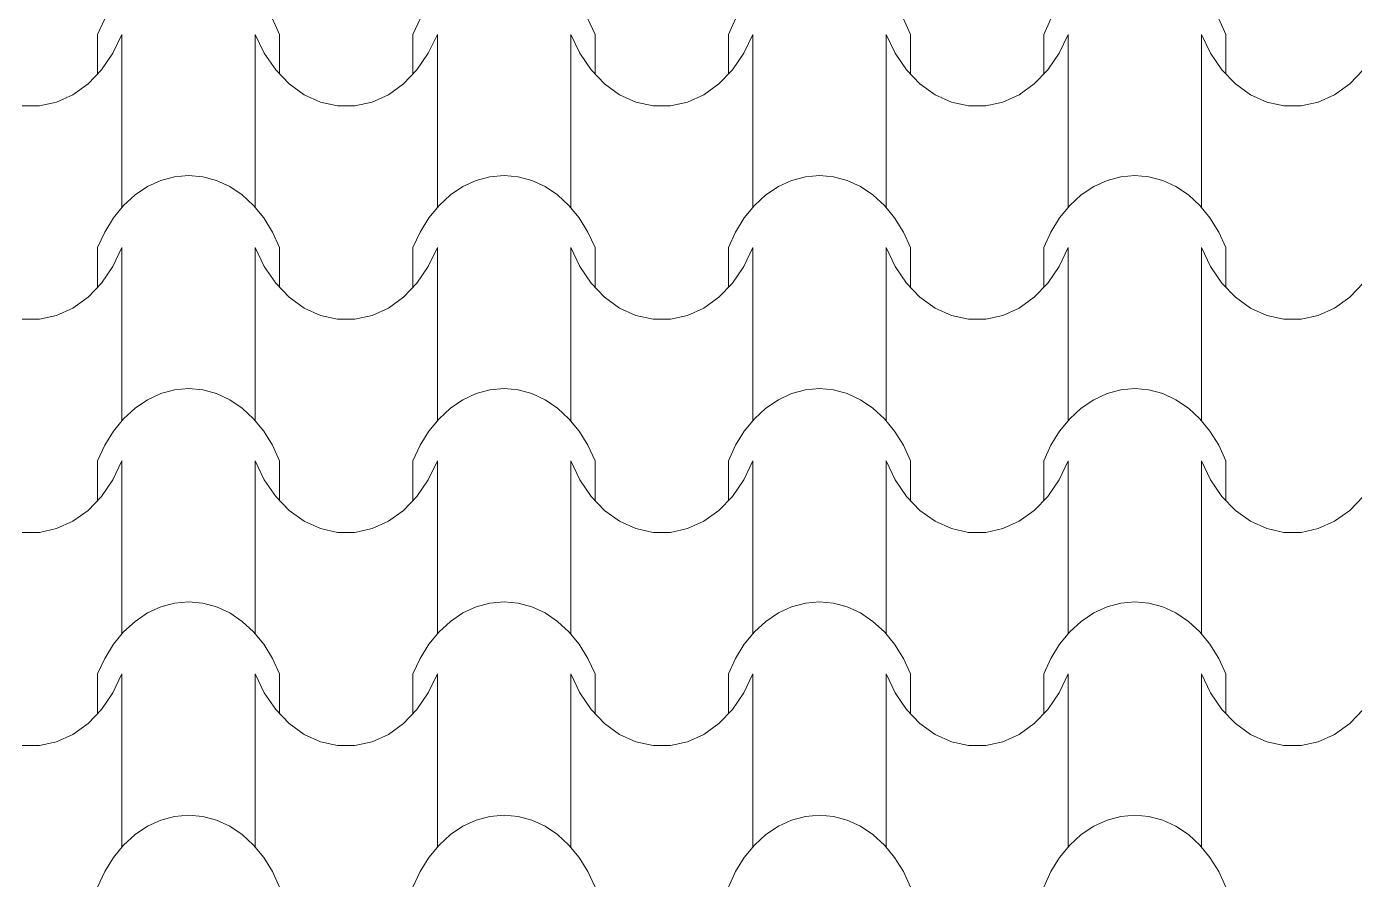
# Model space of a CAD drawing. Header units: millimetres. Extents: x 42452 to 2852333, y -419346 to 834876.
# Drawn here: x 2632390 to 2635234, y 661689 to 663514 of the extents above; entities that cross this region are included whole.
import ezdxf

# ---------------------------------------------------------------- set-up
doc = ezdxf.new("R2010")
doc.units = ezdxf.units.MM
doc.layers.add('M-2 keramitin shtrixi_Ном._пера__21_Pen_No__1', color=7, linetype='Continuous', lineweight=15)
doc.layers.add('memar', color=7, linetype='Continuous', lineweight=25)

# ---------------------------------------------------------------- blocks, each defined once
blk = doc.blocks.new('*X17')
at = {"layer": 'M-2 keramitin shtrixi_Ном._пера__21_Pen_No__1', "color": 7, "linetype": 'Continuous', "lineweight": 15}
for p, q in [((-253797.4, -1356334.4), (-253782.1, -1356301.1)), ((-253422.6, -1356301.1), (-253407.3, -1356334.4)), ((-253121.8, -1356334.4), (-253106.5, -1356301.1)), ((-252747.1, -1356301.1), (-252731.8, -1356334.4)), ((-252446.2, -1356334.4), (-252430.9, -1356301.1)), ((-252071.5, -1356301.1), (-252056.2, -1356334.4)), ((-251770.7, -1356334.4), (-251755.4, -1356301.1)), ((-251395.9, -1356301.1), (-251380.6, -1356334.4)), ((-253797.4, -1356419.4), (-253797.4, -1356334.4)), ((-253745.1, -1356334.4), (-253764.4, -1356374.9)), ((-253745.1, -1356519.4), (-253745.1, -1356334.4)), ((-253459.6, -1356519.4), (-253459.6, -1356334.4)), ((-253440.3, -1356374.9), (-253459.6, -1356334.4)), ((-253407.3, -1356419.4), (-253407.3, -1356334.4)), ((-253121.8, -1356419.4), (-253121.8, -1356334.4)), ((-253069.5, -1356334.4), (-253088.9, -1356374.9)), ((-253069.5, -1356519.4), (-253069.5, -1356334.4)), ((-252784, -1356519.4), (-252784, -1356334.4)), ((-252764.7, -1356374.9), (-252784, -1356334.4)), ((-252731.8, -1356419.4), (-252731.8, -1356334.4)), ((-252446.2, -1356419.4), (-252446.2, -1356334.4)), ((-252394, -1356334.4), (-252413.3, -1356374.9)), ((-252394, -1356519.4), (-252394, -1356334.4)), ((-252108.5, -1356519.4), (-252108.5, -1356334.4)), ((-252089.1, -1356374.9), (-252108.5, -1356334.4)), ((-252056.2, -1356419.4), (-252056.2, -1356334.4)), ((-251770.7, -1356419.4), (-251770.7, -1356334.4)), ((-251718.4, -1356334.4), (-251737.7, -1356374.9)), ((-251718.4, -1356519.4), (-251718.4, -1356334.4)), ((-251432.9, -1356519.4), (-251432.9, -1356334.4)), ((-251413.6, -1356374.9), (-251432.9, -1356334.4)), ((-251380.6, -1356419.4), (-251380.6, -1356334.4)), ((-253764.4, -1356374.9), (-253788.8, -1356410.6)), ((-253415.8, -1356410.6), (-253440.3, -1356374.9)), ((-253088.9, -1356374.9), (-253113.3, -1356410.6)), ((-252740.3, -1356410.6), (-252764.7, -1356374.9)), ((-252413.3, -1356374.9), (-252437.7, -1356410.6)), ((-252064.7, -1356410.6), (-252089.1, -1356374.9)), ((-251737.7, -1356374.9), (-251762.2, -1356410.6)), ((-251389.2, -1356410.6), (-251413.6, -1356374.9)), ((-253788.8, -1356410.6), (-253817.6, -1356440.5)), ((-253387, -1356440.5), (-253415.8, -1356410.6)), ((-253113.3, -1356410.6), (-253142.1, -1356440.5)), ((-252711.5, -1356440.5), (-252740.3, -1356410.6)), ((-252437.7, -1356410.6), (-252466.5, -1356440.5)), ((-252035.9, -1356440.5), (-252064.7, -1356410.6)), ((-251762.2, -1356410.6), (-251791, -1356440.5)), ((-251360.4, -1356440.5), (-251389.2, -1356410.6)), ((-251086.6, -1356410.6), (-251115.4, -1356440.5)), ((-253817.6, -1356440.5), (-253850, -1356463.7)), ((-253354.7, -1356463.7), (-253387, -1356440.5)), ((-253142.1, -1356440.5), (-253174.4, -1356463.7)), ((-252679.1, -1356463.7), (-252711.5, -1356440.5)), ((-252466.5, -1356440.5), (-252498.9, -1356463.7)), ((-252003.6, -1356463.7), (-252035.9, -1356440.5)), ((-251791, -1356440.5), (-251823.3, -1356463.7)), ((-251328, -1356463.7), (-251360.4, -1356440.5)), ((-251115.4, -1356440.5), (-251147.8, -1356463.7)), ((-253850, -1356463.7), (-253885, -1356479.6)), ((-253319.7, -1356479.6), (-253354.7, -1356463.7)), ((-253174.4, -1356463.7), (-253209.4, -1356479.6)), ((-252644.1, -1356479.6), (-252679.1, -1356463.7)), ((-252498.9, -1356463.7), (-252533.9, -1356479.6)), ((-251968.6, -1356479.6), (-252003.6, -1356463.7)), ((-251823.3, -1356463.7), (-251858.3, -1356479.6)), ((-251293, -1356479.6), (-251328, -1356463.7)), ((-251147.8, -1356463.7), (-251182.7, -1356479.6)), ((-253940.1, -1356487.7), (-253958.7, -1356487.7)), ((-253921.6, -1356487.7), (-253940.1, -1356487.7)), ((-253885, -1356479.6), (-253921.6, -1356487.7)), ((-253283.1, -1356487.7), (-253319.7, -1356479.6)), ((-253264.6, -1356487.7), (-253283.1, -1356487.7)), ((-253246, -1356487.7), (-253264.6, -1356487.7)), ((-253209.4, -1356479.6), (-253246, -1356487.7)), ((-252607.6, -1356487.7), (-252644.1, -1356479.6)), ((-252589, -1356487.7), (-252607.6, -1356487.7)), ((-252570.4, -1356487.7), (-252589, -1356487.7)), ((-252533.9, -1356479.6), (-252570.4, -1356487.7)), ((-251932, -1356487.7), (-251968.6, -1356479.6)), ((-251913.4, -1356487.7), (-251932, -1356487.7)), ((-251894.9, -1356487.7), (-251913.4, -1356487.7)), ((-251858.3, -1356479.6), (-251894.9, -1356487.7)), ((-251256.4, -1356487.7), (-251293, -1356479.6)), ((-251237.9, -1356487.7), (-251256.4, -1356487.7)), ((-251219.3, -1356487.7), (-251237.9, -1356487.7)), ((-251182.7, -1356479.6), (-251219.3, -1356487.7)), ((-253745.1, -1356704.5), (-253745.1, -1356519.4)), ((-253459.6, -1356704.5), (-253459.6, -1356519.4)), ((-253069.5, -1356704.5), (-253069.5, -1356519.4)), ((-252784, -1356704.5), (-252784, -1356519.4)), ((-252394, -1356704.5), (-252394, -1356519.4)), ((-252108.5, -1356704.5), (-252108.5, -1356519.4)), ((-251718.4, -1356704.5), (-251718.4, -1356519.4)), ((-251432.9, -1356704.5), (-251432.9, -1356519.4)), ((-253690.3, -1356660.1), (-253662, -1356647)), ((-253662, -1356647), (-253632.4, -1356639.1)), ((-253632.4, -1356639.1), (-253602.3, -1356636.4)), ((-253602.3, -1356636.4), (-253572.2, -1356639.1)), ((-253572.2, -1356639.1), (-253542.7, -1356647)), ((-253542.7, -1356647), (-253514.3, -1356660.1)), ((-253014.8, -1356660.1), (-252986.4, -1356647)), ((-252986.4, -1356647), (-252956.9, -1356639.1)), ((-252956.9, -1356639.1), (-252926.8, -1356636.4)), ((-252926.8, -1356636.4), (-252896.7, -1356639.1)), ((-252896.7, -1356639.1), (-252867.2, -1356647)), ((-252867.2, -1356647), (-252838.8, -1356660.1)), ((-252339.2, -1356660.1), (-252310.8, -1356647)), ((-252310.8, -1356647), (-252281.3, -1356639.1)), ((-252281.3, -1356639.1), (-252251.2, -1356636.4)), ((-252251.2, -1356636.4), (-252221.1, -1356639.1)), ((-252221.1, -1356639.1), (-252191.6, -1356647)), ((-252191.6, -1356647), (-252163.2, -1356660.1)), ((-251663.7, -1356660.1), (-251635.3, -1356647)), ((-251635.3, -1356647), (-251605.8, -1356639.1)), ((-251605.8, -1356639.1), (-251575.7, -1356636.4)), ((-251575.7, -1356636.4), (-251545.6, -1356639.1)), ((-251545.6, -1356639.1), (-251516, -1356647)), ((-251516, -1356647), (-251487.7, -1356660.1)), ((-253741.5, -1356700.6), (-253717, -1356678.1)), ((-253717, -1356678.1), (-253690.3, -1356660.1)), ((-253514.3, -1356660.1), (-253487.7, -1356678.1)), ((-253487.7, -1356678.1), (-253463.2, -1356700.6)), ((-253066, -1356700.6), (-253041.5, -1356678.1)), ((-253041.5, -1356678.1), (-253014.8, -1356660.1)), ((-252838.8, -1356660.1), (-252812.1, -1356678.1)), ((-252812.1, -1356678.1), (-252787.6, -1356700.6)), ((-252390.4, -1356700.6), (-252365.9, -1356678.1)), ((-252365.9, -1356678.1), (-252339.2, -1356660.1)), ((-252163.2, -1356660.1), (-252136.5, -1356678.1)), ((-252136.5, -1356678.1), (-252112, -1356700.6)), ((-251714.8, -1356700.6), (-251690.3, -1356678.1)), ((-251690.3, -1356678.1), (-251663.7, -1356660.1)), ((-251487.7, -1356660.1), (-251461, -1356678.1)), ((-251461, -1356678.1), (-251436.5, -1356700.6)), ((-253763.3, -1356727.2), (-253741.5, -1356700.6)), ((-253463.2, -1356700.6), (-253441.3, -1356727.2)), ((-253087.8, -1356727.2), (-253066, -1356700.6)), ((-252787.6, -1356700.6), (-252765.8, -1356727.2)), ((-252412.2, -1356727.2), (-252390.4, -1356700.6)), ((-252112, -1356700.6), (-252090.2, -1356727.2)), ((-251736.7, -1356727.2), (-251714.8, -1356700.6)), ((-251436.5, -1356700.6), (-251414.7, -1356727.2)), ((-253782.1, -1356757.5), (-253763.3, -1356727.2)), ((-253441.3, -1356727.2), (-253422.6, -1356757.5)), ((-253106.5, -1356757.5), (-253087.8, -1356727.2)), ((-252765.8, -1356727.2), (-252747.1, -1356757.5)), ((-252430.9, -1356757.5), (-252412.2, -1356727.2)), ((-252090.2, -1356727.2), (-252071.5, -1356757.5)), ((-251755.4, -1356757.5), (-251736.7, -1356727.2)), ((-251414.7, -1356727.2), (-251395.9, -1356757.5)), ((-253797.4, -1356790.7), (-253782.1, -1356757.5)), ((-253422.6, -1356757.5), (-253407.3, -1356790.7)), ((-253121.8, -1356790.7), (-253106.5, -1356757.5)), ((-252747.1, -1356757.5), (-252731.8, -1356790.7)), ((-252446.2, -1356790.7), (-252430.9, -1356757.5)), ((-252071.5, -1356757.5), (-252056.2, -1356790.7)), ((-251770.7, -1356790.7), (-251755.4, -1356757.5)), ((-251395.9, -1356757.5), (-251380.6, -1356790.7)), ((-253797.4, -1356875.8), (-253797.4, -1356790.7)), ((-253745.1, -1356790.7), (-253764.4, -1356831.2)), ((-253745.1, -1356975.8), (-253745.1, -1356790.7)), ((-253459.6, -1356975.8), (-253459.6, -1356790.7)), ((-253440.3, -1356831.2), (-253459.6, -1356790.7)), ((-253407.3, -1356875.8), (-253407.3, -1356790.7)), ((-253121.8, -1356875.8), (-253121.8, -1356790.7)), ((-253069.5, -1356790.7), (-253088.9, -1356831.2)), ((-253069.5, -1356975.8), (-253069.5, -1356790.7)), ((-252784, -1356975.8), (-252784, -1356790.7)), ((-252764.7, -1356831.2), (-252784, -1356790.7)), ((-252731.8, -1356875.8), (-252731.8, -1356790.7)), ((-252446.2, -1356875.8), (-252446.2, -1356790.7)), ((-252394, -1356790.7), (-252413.3, -1356831.2)), ((-252394, -1356975.8), (-252394, -1356790.7)), ((-252108.5, -1356975.8), (-252108.5, -1356790.7)), ((-252089.1, -1356831.2), (-252108.5, -1356790.7)), ((-252056.2, -1356875.8), (-252056.2, -1356790.7)), ((-251770.7, -1356875.8), (-251770.7, -1356790.7)), ((-251718.4, -1356790.7), (-251737.7, -1356831.2)), ((-251718.4, -1356975.8), (-251718.4, -1356790.7)), ((-251432.9, -1356975.8), (-251432.9, -1356790.7)), ((-251413.6, -1356831.2), (-251432.9, -1356790.7)), ((-251380.6, -1356875.8), (-251380.6, -1356790.7)), ((-253764.4, -1356831.2), (-253788.8, -1356866.9)), ((-253415.8, -1356866.9), (-253440.3, -1356831.2)), ((-253088.9, -1356831.2), (-253113.3, -1356866.9)), ((-252740.3, -1356866.9), (-252764.7, -1356831.2)), ((-252413.3, -1356831.2), (-252437.7, -1356866.9)), ((-252064.7, -1356866.9), (-252089.1, -1356831.2)), ((-251737.7, -1356831.2), (-251762.2, -1356866.9)), ((-251389.2, -1356866.9), (-251413.6, -1356831.2)), ((-253788.8, -1356866.9), (-253817.6, -1356896.9)), ((-253387, -1356896.9), (-253415.8, -1356866.9)), ((-253113.3, -1356866.9), (-253142.1, -1356896.9)), ((-252711.5, -1356896.9), (-252740.3, -1356866.9)), ((-252437.7, -1356866.9), (-252466.5, -1356896.9)), ((-252035.9, -1356896.9), (-252064.7, -1356866.9)), ((-251762.2, -1356866.9), (-251791, -1356896.9)), ((-251360.4, -1356896.9), (-251389.2, -1356866.9)), ((-251086.6, -1356866.9), (-251115.4, -1356896.9)), ((-253817.6, -1356896.9), (-253850, -1356920.1)), ((-253354.7, -1356920.1), (-253387, -1356896.9)), ((-253142.1, -1356896.9), (-253174.4, -1356920.1)), ((-252679.1, -1356920.1), (-252711.5, -1356896.9)), ((-252466.5, -1356896.9), (-252498.9, -1356920.1)), ((-252003.6, -1356920.1), (-252035.9, -1356896.9)), ((-251791, -1356896.9), (-251823.3, -1356920.1)), ((-251328, -1356920.1), (-251360.4, -1356896.9)), ((-251115.4, -1356896.9), (-251147.8, -1356920.1)), ((-253850, -1356920.1), (-253885, -1356936)), ((-253319.7, -1356936), (-253354.7, -1356920.1)), ((-253174.4, -1356920.1), (-253209.4, -1356936)), ((-252644.1, -1356936), (-252679.1, -1356920.1)), ((-252498.9, -1356920.1), (-252533.9, -1356936)), ((-251968.6, -1356936), (-252003.6, -1356920.1)), ((-251823.3, -1356920.1), (-251858.3, -1356936)), ((-251293, -1356936), (-251328, -1356920.1)), ((-251147.8, -1356920.1), (-251182.7, -1356936)), ((-253940.1, -1356944), (-253958.7, -1356944)), ((-253921.6, -1356944), (-253940.1, -1356944)), ((-253885, -1356936), (-253921.6, -1356944)), ((-253283.1, -1356944), (-253319.7, -1356936)), ((-253264.6, -1356944), (-253283.1, -1356944)), ((-253246, -1356944), (-253264.6, -1356944)), ((-253209.4, -1356936), (-253246, -1356944)), ((-252607.6, -1356944), (-252644.1, -1356936)), ((-252589, -1356944), (-252607.6, -1356944)), ((-252570.4, -1356944), (-252589, -1356944)), ((-252533.9, -1356936), (-252570.4, -1356944)), ((-251932, -1356944), (-251968.6, -1356936)), ((-251913.4, -1356944), (-251932, -1356944)), ((-251894.9, -1356944), (-251913.4, -1356944)), ((-251858.3, -1356936), (-251894.9, -1356944)), ((-251256.4, -1356944), (-251293, -1356936)), ((-251237.9, -1356944), (-251256.4, -1356944)), ((-251219.3, -1356944), (-251237.9, -1356944)), ((-251182.7, -1356936), (-251219.3, -1356944)), ((-253745.1, -1357160.8), (-253745.1, -1356975.8)), ((-253459.6, -1357160.8), (-253459.6, -1356975.8)), ((-253069.5, -1357160.8), (-253069.5, -1356975.8)), ((-252784, -1357160.8), (-252784, -1356975.8)), ((-252394, -1357160.8), (-252394, -1356975.8)), ((-252108.5, -1357160.8), (-252108.5, -1356975.8)), ((-251718.4, -1357160.8), (-251718.4, -1356975.8)), ((-251432.9, -1357160.8), (-251432.9, -1356975.8)), ((-253690.3, -1357116.5), (-253662, -1357103.4)), ((-253662, -1357103.4), (-253632.4, -1357095.4)), ((-253632.4, -1357095.4), (-253602.3, -1357092.7)), ((-253602.3, -1357092.7), (-253572.2, -1357095.4)), ((-253572.2, -1357095.4), (-253542.7, -1357103.4)), ((-253542.7, -1357103.4), (-253514.3, -1357116.5)), ((-253014.8, -1357116.5), (-252986.4, -1357103.4)), ((-252986.4, -1357103.4), (-252956.9, -1357095.4)), ((-252956.9, -1357095.4), (-252926.8, -1357092.7)), ((-252926.8, -1357092.7), (-252896.7, -1357095.4)), ((-252896.7, -1357095.4), (-252867.2, -1357103.4)), ((-252867.2, -1357103.4), (-252838.8, -1357116.5)), ((-252339.2, -1357116.5), (-252310.8, -1357103.4)), ((-252310.8, -1357103.4), (-252281.3, -1357095.4)), ((-252281.3, -1357095.4), (-252251.2, -1357092.7)), ((-252251.2, -1357092.7), (-252221.1, -1357095.4)), ((-252221.1, -1357095.4), (-252191.6, -1357103.4)), ((-252191.6, -1357103.4), (-252163.2, -1357116.5)), ((-251663.7, -1357116.5), (-251635.3, -1357103.4)), ((-251635.3, -1357103.4), (-251605.8, -1357095.4)), ((-251605.8, -1357095.4), (-251575.7, -1357092.7)), ((-251575.7, -1357092.7), (-251545.6, -1357095.4)), ((-251545.6, -1357095.4), (-251516, -1357103.4)), ((-251516, -1357103.4), (-251487.7, -1357116.5)), ((-253717, -1357134.4), (-253690.3, -1357116.5)), ((-253514.3, -1357116.5), (-253487.7, -1357134.4)), ((-253041.5, -1357134.4), (-253014.8, -1357116.5)), ((-252838.8, -1357116.5), (-252812.1, -1357134.4)), ((-252365.9, -1357134.4), (-252339.2, -1357116.5)), ((-252163.2, -1357116.5), (-252136.5, -1357134.4)), ((-251690.3, -1357134.4), (-251663.7, -1357116.5)), ((-251487.7, -1357116.5), (-251461, -1357134.4)), ((-253763.3, -1357183.6), (-253741.5, -1357157)), ((-253741.5, -1357157), (-253717, -1357134.4)), ((-253487.7, -1357134.4), (-253463.2, -1357157)), ((-253463.2, -1357157), (-253441.3, -1357183.6)), ((-253087.8, -1357183.6), (-253066, -1357157)), ((-253066, -1357157), (-253041.5, -1357134.4)), ((-252812.1, -1357134.4), (-252787.6, -1357157)), ((-252787.6, -1357157), (-252765.8, -1357183.6)), ((-252412.2, -1357183.6), (-252390.4, -1357157)), ((-252390.4, -1357157), (-252365.9, -1357134.4)), ((-252136.5, -1357134.4), (-252112, -1357157)), ((-252112, -1357157), (-252090.2, -1357183.6)), ((-251736.7, -1357183.6), (-251714.8, -1357157)), ((-251714.8, -1357157), (-251690.3, -1357134.4)), ((-251461, -1357134.4), (-251436.5, -1357157)), ((-251436.5, -1357157), (-251414.7, -1357183.6)), ((-253782.1, -1357213.8), (-253763.3, -1357183.6)), ((-253441.3, -1357183.6), (-253422.6, -1357213.8)), ((-253106.5, -1357213.8), (-253087.8, -1357183.6)), ((-252765.8, -1357183.6), (-252747.1, -1357213.8)), ((-252430.9, -1357213.8), (-252412.2, -1357183.6)), ((-252090.2, -1357183.6), (-252071.5, -1357213.8)), ((-251755.4, -1357213.8), (-251736.7, -1357183.6)), ((-251414.7, -1357183.6), (-251395.9, -1357213.8)), ((-253797.4, -1357247), (-253782.1, -1357213.8)), ((-253422.6, -1357213.8), (-253407.3, -1357247)), ((-253121.8, -1357247), (-253106.5, -1357213.8)), ((-252747.1, -1357213.8), (-252731.8, -1357247)), ((-252446.2, -1357247), (-252430.9, -1357213.8)), ((-252071.5, -1357213.8), (-252056.2, -1357247)), ((-251770.7, -1357247), (-251755.4, -1357213.8)), ((-251395.9, -1357213.8), (-251380.6, -1357247)), ((-253797.4, -1357332.1), (-253797.4, -1357247)), ((-253745.1, -1357247), (-253764.4, -1357287.6)), ((-253745.1, -1357432.1), (-253745.1, -1357247)), ((-253459.6, -1357432.1), (-253459.6, -1357247)), ((-253440.3, -1357287.6), (-253459.6, -1357247)), ((-253407.3, -1357332.1), (-253407.3, -1357247)), ((-253121.8, -1357332.1), (-253121.8, -1357247)), ((-253069.5, -1357247), (-253088.9, -1357287.6)), ((-253069.5, -1357432.1), (-253069.5, -1357247)), ((-252784, -1357432.1), (-252784, -1357247)), ((-252764.7, -1357287.6), (-252784, -1357247)), ((-252731.8, -1357332.1), (-252731.8, -1357247)), ((-252446.2, -1357332.1), (-252446.2, -1357247)), ((-252394, -1357247), (-252413.3, -1357287.6)), ((-252394, -1357432.1), (-252394, -1357247)), ((-252108.5, -1357432.1), (-252108.5, -1357247)), ((-252089.1, -1357287.6), (-252108.5, -1357247)), ((-252056.2, -1357332.1), (-252056.2, -1357247)), ((-251770.7, -1357332.1), (-251770.7, -1357247)), ((-251718.4, -1357247), (-251737.7, -1357287.6)), ((-251718.4, -1357432.1), (-251718.4, -1357247)), ((-251432.9, -1357432.1), (-251432.9, -1357247)), ((-251413.6, -1357287.6), (-251432.9, -1357247)), ((-251380.6, -1357332.1), (-251380.6, -1357247)), ((-253764.4, -1357287.6), (-253788.8, -1357323.3)), ((-253415.8, -1357323.3), (-253440.3, -1357287.6)), ((-253088.9, -1357287.6), (-253113.3, -1357323.3)), ((-252740.3, -1357323.3), (-252764.7, -1357287.6)), ((-252413.3, -1357287.6), (-252437.7, -1357323.3)), ((-252064.7, -1357323.3), (-252089.1, -1357287.6)), ((-251737.7, -1357287.6), (-251762.2, -1357323.3)), ((-251389.2, -1357323.3), (-251413.6, -1357287.6)), ((-253788.8, -1357323.3), (-253817.6, -1357353.2)), ((-253387, -1357353.2), (-253415.8, -1357323.3)), ((-253113.3, -1357323.3), (-253142.1, -1357353.2)), ((-252711.5, -1357353.2), (-252740.3, -1357323.3)), ((-252437.7, -1357323.3), (-252466.5, -1357353.2)), ((-252035.9, -1357353.2), (-252064.7, -1357323.3)), ((-251762.2, -1357323.3), (-251791, -1357353.2)), ((-251360.4, -1357353.2), (-251389.2, -1357323.3)), ((-251086.6, -1357323.3), (-251115.4, -1357353.2)), ((-253817.6, -1357353.2), (-253850, -1357376.4)), ((-253354.7, -1357376.4), (-253387, -1357353.2)), ((-253142.1, -1357353.2), (-253174.4, -1357376.4)), ((-252679.1, -1357376.4), (-252711.5, -1357353.2)), ((-252466.5, -1357353.2), (-252498.9, -1357376.4)), ((-252003.6, -1357376.4), (-252035.9, -1357353.2)), ((-251791, -1357353.2), (-251823.3, -1357376.4)), ((-251328, -1357376.4), (-251360.4, -1357353.2)), ((-251115.4, -1357353.2), (-251147.8, -1357376.4)), ((-253850, -1357376.4), (-253885, -1357392.3)), ((-253319.7, -1357392.3), (-253354.7, -1357376.4)), ((-253174.4, -1357376.4), (-253209.4, -1357392.3)), ((-252644.1, -1357392.3), (-252679.1, -1357376.4)), ((-252498.9, -1357376.4), (-252533.9, -1357392.3)), ((-251968.6, -1357392.3), (-252003.6, -1357376.4)), ((-251823.3, -1357376.4), (-251858.3, -1357392.3)), ((-251293, -1357392.3), (-251328, -1357376.4)), ((-251147.8, -1357376.4), (-251182.7, -1357392.3)), ((-253940.1, -1357400.4), (-253958.7, -1357400.4)), ((-253921.6, -1357400.4), (-253940.1, -1357400.4)), ((-253885, -1357392.3), (-253921.6, -1357400.4)), ((-253283.1, -1357400.4), (-253319.7, -1357392.3)), ((-253264.6, -1357400.4), (-253283.1, -1357400.4)), ((-253246, -1357400.4), (-253264.6, -1357400.4)), ((-253209.4, -1357392.3), (-253246, -1357400.4)), ((-252607.6, -1357400.4), (-252644.1, -1357392.3)), ((-252589, -1357400.4), (-252607.6, -1357400.4)), ((-252570.4, -1357400.4), (-252589, -1357400.4)), ((-252533.9, -1357392.3), (-252570.4, -1357400.4)), ((-251932, -1357400.4), (-251968.6, -1357392.3)), ((-251913.4, -1357400.4), (-251932, -1357400.4)), ((-251894.9, -1357400.4), (-251913.4, -1357400.4)), ((-251858.3, -1357392.3), (-251894.9, -1357400.4)), ((-251256.4, -1357400.4), (-251293, -1357392.3)), ((-251237.9, -1357400.4), (-251256.4, -1357400.4)), ((-251219.3, -1357400.4), (-251237.9, -1357400.4)), ((-251182.7, -1357392.3), (-251219.3, -1357400.4)), ((-253745.1, -1357617.2), (-253745.1, -1357432.1)), ((-253459.6, -1357617.2), (-253459.6, -1357432.1)), ((-253069.5, -1357617.2), (-253069.5, -1357432.1)), ((-252784, -1357617.2), (-252784, -1357432.1)), ((-252394, -1357617.2), (-252394, -1357432.1)), ((-252108.5, -1357617.2), (-252108.5, -1357432.1)), ((-251718.4, -1357617.2), (-251718.4, -1357432.1)), ((-251432.9, -1357617.2), (-251432.9, -1357432.1)), ((-253690.3, -1357572.8), (-253662, -1357559.7)), ((-253662, -1357559.7), (-253632.4, -1357551.7)), ((-253632.4, -1357551.7), (-253602.3, -1357549.1)), ((-253602.3, -1357549.1), (-253572.2, -1357551.7)), ((-253572.2, -1357551.7), (-253542.7, -1357559.7)), ((-253542.7, -1357559.7), (-253514.3, -1357572.8)), ((-253014.8, -1357572.8), (-252986.4, -1357559.7)), ((-252986.4, -1357559.7), (-252956.9, -1357551.7)), ((-252956.9, -1357551.7), (-252926.8, -1357549.1)), ((-252926.8, -1357549.1), (-252896.7, -1357551.7)), ((-252896.7, -1357551.7), (-252867.2, -1357559.7)), ((-252867.2, -1357559.7), (-252838.8, -1357572.8)), ((-252339.2, -1357572.8), (-252310.8, -1357559.7)), ((-252310.8, -1357559.7), (-252281.3, -1357551.7)), ((-252281.3, -1357551.7), (-252251.2, -1357549.1)), ((-252251.2, -1357549.1), (-252221.1, -1357551.7)), ((-252221.1, -1357551.7), (-252191.6, -1357559.7)), ((-252191.6, -1357559.7), (-252163.2, -1357572.8)), ((-251663.7, -1357572.8), (-251635.3, -1357559.7)), ((-251635.3, -1357559.7), (-251605.8, -1357551.7)), ((-251605.8, -1357551.7), (-251575.7, -1357549.1)), ((-251575.7, -1357549.1), (-251545.6, -1357551.7)), ((-251545.6, -1357551.7), (-251516, -1357559.7)), ((-251516, -1357559.7), (-251487.7, -1357572.8)), ((-253717, -1357590.8), (-253690.3, -1357572.8)), ((-253514.3, -1357572.8), (-253487.7, -1357590.8)), ((-253041.5, -1357590.8), (-253014.8, -1357572.8)), ((-252838.8, -1357572.8), (-252812.1, -1357590.8)), ((-252365.9, -1357590.8), (-252339.2, -1357572.8)), ((-252163.2, -1357572.8), (-252136.5, -1357590.8)), ((-251690.3, -1357590.8), (-251663.7, -1357572.8)), ((-251487.7, -1357572.8), (-251461, -1357590.8)), ((-253763.3, -1357639.9), (-253741.5, -1357613.3)), ((-253741.5, -1357613.3), (-253717, -1357590.8)), ((-253487.7, -1357590.8), (-253463.2, -1357613.3)), ((-253463.2, -1357613.3), (-253441.3, -1357639.9)), ((-253087.8, -1357639.9), (-253066, -1357613.3)), ((-253066, -1357613.3), (-253041.5, -1357590.8)), ((-252812.1, -1357590.8), (-252787.6, -1357613.3)), ((-252787.6, -1357613.3), (-252765.8, -1357639.9)), ((-252412.2, -1357639.9), (-252390.4, -1357613.3)), ((-252390.4, -1357613.3), (-252365.9, -1357590.8)), ((-252136.5, -1357590.8), (-252112, -1357613.3)), ((-252112, -1357613.3), (-252090.2, -1357639.9)), ((-251736.7, -1357639.9), (-251714.8, -1357613.3)), ((-251714.8, -1357613.3), (-251690.3, -1357590.8)), ((-251461, -1357590.8), (-251436.5, -1357613.3)), ((-251436.5, -1357613.3), (-251414.7, -1357639.9)), ((-253782.1, -1357670.2), (-253763.3, -1357639.9)), ((-253441.3, -1357639.9), (-253422.6, -1357670.2)), ((-253106.5, -1357670.2), (-253087.8, -1357639.9)), ((-252765.8, -1357639.9), (-252747.1, -1357670.2)), ((-252430.9, -1357670.2), (-252412.2, -1357639.9)), ((-252090.2, -1357639.9), (-252071.5, -1357670.2)), ((-251755.4, -1357670.2), (-251736.7, -1357639.9)), ((-251414.7, -1357639.9), (-251395.9, -1357670.2)), ((-253797.4, -1357703.4), (-253782.1, -1357670.2)), ((-253422.6, -1357670.2), (-253407.3, -1357703.4)), ((-253121.8, -1357703.4), (-253106.5, -1357670.2)), ((-252747.1, -1357670.2), (-252731.8, -1357703.4)), ((-252446.2, -1357703.4), (-252430.9, -1357670.2)), ((-252071.5, -1357670.2), (-252056.2, -1357703.4)), ((-251770.7, -1357703.4), (-251755.4, -1357670.2)), ((-251395.9, -1357670.2), (-251380.6, -1357703.4)), ((-253797.4, -1357788.5), (-253797.4, -1357703.4)), ((-253745.1, -1357703.4), (-253764.4, -1357743.9)), ((-253745.1, -1357888.5), (-253745.1, -1357703.4)), ((-253459.6, -1357888.5), (-253459.6, -1357703.4)), ((-253440.3, -1357743.9), (-253459.6, -1357703.4)), ((-253407.3, -1357788.5), (-253407.3, -1357703.4)), ((-253121.8, -1357788.5), (-253121.8, -1357703.4)), ((-253069.5, -1357703.4), (-253088.9, -1357743.9)), ((-253069.5, -1357888.5), (-253069.5, -1357703.4)), ((-252784, -1357888.5), (-252784, -1357703.4)), ((-252764.7, -1357743.9), (-252784, -1357703.4)), ((-252731.8, -1357788.5), (-252731.8, -1357703.4)), ((-252446.2, -1357788.5), (-252446.2, -1357703.4)), ((-252394, -1357703.4), (-252413.3, -1357743.9)), ((-252394, -1357888.5), (-252394, -1357703.4)), ((-252108.5, -1357888.5), (-252108.5, -1357703.4)), ((-252089.1, -1357743.9), (-252108.5, -1357703.4)), ((-252056.2, -1357788.5), (-252056.2, -1357703.4)), ((-251770.7, -1357788.5), (-251770.7, -1357703.4)), ((-251718.4, -1357703.4), (-251737.7, -1357743.9)), ((-251718.4, -1357888.5), (-251718.4, -1357703.4)), ((-251432.9, -1357888.5), (-251432.9, -1357703.4)), ((-251413.6, -1357743.9), (-251432.9, -1357703.4)), ((-251380.6, -1357788.5), (-251380.6, -1357703.4)), ((-253764.4, -1357743.9), (-253788.8, -1357779.6)), ((-253415.8, -1357779.6), (-253440.3, -1357743.9)), ((-253088.9, -1357743.9), (-253113.3, -1357779.6)), ((-252740.3, -1357779.6), (-252764.7, -1357743.9)), ((-252413.3, -1357743.9), (-252437.7, -1357779.6)), ((-252064.7, -1357779.6), (-252089.1, -1357743.9)), ((-251737.7, -1357743.9), (-251762.2, -1357779.6)), ((-251389.2, -1357779.6), (-251413.6, -1357743.9)), ((-253788.8, -1357779.6), (-253817.6, -1357809.5)), ((-253387, -1357809.5), (-253415.8, -1357779.6)), ((-253113.3, -1357779.6), (-253142.1, -1357809.5)), ((-252711.5, -1357809.5), (-252740.3, -1357779.6)), ((-252437.7, -1357779.6), (-252466.5, -1357809.5)), ((-252035.9, -1357809.5), (-252064.7, -1357779.6)), ((-251762.2, -1357779.6), (-251791, -1357809.5)), ((-251360.4, -1357809.5), (-251389.2, -1357779.6)), ((-251086.6, -1357779.6), (-251115.4, -1357809.5)), ((-253817.6, -1357809.5), (-253850, -1357832.8)), ((-253354.7, -1357832.8), (-253387, -1357809.5)), ((-253142.1, -1357809.5), (-253174.4, -1357832.8)), ((-252679.1, -1357832.8), (-252711.5, -1357809.5)), ((-252466.5, -1357809.5), (-252498.9, -1357832.8)), ((-252003.6, -1357832.8), (-252035.9, -1357809.5)), ((-251791, -1357809.5), (-251823.3, -1357832.8)), ((-251328, -1357832.8), (-251360.4, -1357809.5)), ((-251115.4, -1357809.5), (-251147.8, -1357832.8)), ((-253850, -1357832.8), (-253885, -1357848.7)), ((-253319.7, -1357848.7), (-253354.7, -1357832.8)), ((-253174.4, -1357832.8), (-253209.4, -1357848.7)), ((-252644.1, -1357848.7), (-252679.1, -1357832.8)), ((-252498.9, -1357832.8), (-252533.9, -1357848.7)), ((-251968.6, -1357848.7), (-252003.6, -1357832.8)), ((-251823.3, -1357832.8), (-251858.3, -1357848.7)), ((-251293, -1357848.7), (-251328, -1357832.8)), ((-251147.8, -1357832.8), (-251182.7, -1357848.7)), ((-253940.1, -1357856.7), (-253958.7, -1357856.7)), ((-253921.6, -1357856.7), (-253940.1, -1357856.7)), ((-253885, -1357848.7), (-253921.6, -1357856.7)), ((-253283.1, -1357856.7), (-253319.7, -1357848.7)), ((-253264.6, -1357856.7), (-253283.1, -1357856.7)), ((-253246, -1357856.7), (-253264.6, -1357856.7)), ((-253209.4, -1357848.7), (-253246, -1357856.7)), ((-252607.6, -1357856.7), (-252644.1, -1357848.7)), ((-252589, -1357856.7), (-252607.6, -1357856.7)), ((-252570.4, -1357856.7), (-252589, -1357856.7)), ((-252533.9, -1357848.7), (-252570.4, -1357856.7)), ((-251932, -1357856.7), (-251968.6, -1357848.7)), ((-251913.4, -1357856.7), (-251932, -1357856.7)), ((-251894.9, -1357856.7), (-251913.4, -1357856.7)), ((-251858.3, -1357848.7), (-251894.9, -1357856.7)), ((-251256.4, -1357856.7), (-251293, -1357848.7)), ((-251237.9, -1357856.7), (-251256.4, -1357856.7)), ((-251219.3, -1357856.7), (-251237.9, -1357856.7)), ((-251182.7, -1357848.7), (-251219.3, -1357856.7)), ((-253745.1, -1358073.5), (-253745.1, -1357888.5)), ((-253459.6, -1358073.5), (-253459.6, -1357888.5)), ((-253069.5, -1358073.5), (-253069.5, -1357888.5)), ((-252784, -1358073.5), (-252784, -1357888.5)), ((-252394, -1358073.5), (-252394, -1357888.5)), ((-252108.5, -1358073.5), (-252108.5, -1357888.5)), ((-251718.4, -1358073.5), (-251718.4, -1357888.5)), ((-251432.9, -1358073.5), (-251432.9, -1357888.5)), ((-253662, -1358016.1), (-253632.4, -1358008.1)), ((-253632.4, -1358008.1), (-253602.3, -1358005.4)), ((-253602.3, -1358005.4), (-253572.2, -1358008.1)), ((-253572.2, -1358008.1), (-253542.7, -1358016.1)), ((-252986.4, -1358016.1), (-252956.9, -1358008.1)), ((-252956.9, -1358008.1), (-252926.8, -1358005.4)), ((-252926.8, -1358005.4), (-252896.7, -1358008.1)), ((-252896.7, -1358008.1), (-252867.2, -1358016.1)), ((-252310.8, -1358016.1), (-252281.3, -1358008.1)), ((-252281.3, -1358008.1), (-252251.2, -1358005.4)), ((-252251.2, -1358005.4), (-252221.1, -1358008.1)), ((-252221.1, -1358008.1), (-252191.6, -1358016.1)), ((-251635.3, -1358016.1), (-251605.8, -1358008.1)), ((-251605.8, -1358008.1), (-251575.7, -1358005.4)), ((-251575.7, -1358005.4), (-251545.6, -1358008.1)), ((-251545.6, -1358008.1), (-251516, -1358016.1)), ((-253717, -1358047.1), (-253690.3, -1358029.1)), ((-253690.3, -1358029.1), (-253662, -1358016.1)), ((-253542.7, -1358016.1), (-253514.3, -1358029.1)), ((-253514.3, -1358029.1), (-253487.7, -1358047.1)), ((-253041.5, -1358047.1), (-253014.8, -1358029.1)), ((-253014.8, -1358029.1), (-252986.4, -1358016.1)), ((-252867.2, -1358016.1), (-252838.8, -1358029.1)), ((-252838.8, -1358029.1), (-252812.1, -1358047.1)), ((-252365.9, -1358047.1), (-252339.2, -1358029.1)), ((-252339.2, -1358029.1), (-252310.8, -1358016.1)), ((-252191.6, -1358016.1), (-252163.2, -1358029.1)), ((-252163.2, -1358029.1), (-252136.5, -1358047.1)), ((-251690.3, -1358047.1), (-251663.7, -1358029.1)), ((-251663.7, -1358029.1), (-251635.3, -1358016.1)), ((-251516, -1358016.1), (-251487.7, -1358029.1)), ((-251487.7, -1358029.1), (-251461, -1358047.1)), ((-253763.3, -1358096.3), (-253741.5, -1358069.6)), ((-253741.5, -1358069.6), (-253717, -1358047.1)), ((-253487.7, -1358047.1), (-253463.2, -1358069.6)), ((-253463.2, -1358069.6), (-253441.3, -1358096.3)), ((-253087.8, -1358096.3), (-253066, -1358069.6)), ((-253066, -1358069.6), (-253041.5, -1358047.1)), ((-252812.1, -1358047.1), (-252787.6, -1358069.6)), ((-252787.6, -1358069.6), (-252765.8, -1358096.3)), ((-252412.2, -1358096.3), (-252390.4, -1358069.6)), ((-252390.4, -1358069.6), (-252365.9, -1358047.1)), ((-252136.5, -1358047.1), (-252112, -1358069.6)), ((-252112, -1358069.6), (-252090.2, -1358096.3)), ((-251736.7, -1358096.3), (-251714.8, -1358069.6)), ((-251714.8, -1358069.6), (-251690.3, -1358047.1)), ((-251461, -1358047.1), (-251436.5, -1358069.6)), ((-251436.5, -1358069.6), (-251414.7, -1358096.3)), ((-253782.1, -1358126.5), (-253763.3, -1358096.3)), ((-253441.3, -1358096.3), (-253422.6, -1358126.5)), ((-253106.5, -1358126.5), (-253087.8, -1358096.3)), ((-252765.8, -1358096.3), (-252747.1, -1358126.5)), ((-252430.9, -1358126.5), (-252412.2, -1358096.3)), ((-252090.2, -1358096.3), (-252071.5, -1358126.5)), ((-251755.4, -1358126.5), (-251736.7, -1358096.3)), ((-251414.7, -1358096.3), (-251395.9, -1358126.5)), ((-253797.4, -1358159.7), (-253782.1, -1358126.5)), ((-253422.6, -1358126.5), (-253407.3, -1358159.7)), ((-253121.8, -1358159.7), (-253106.5, -1358126.5)), ((-252747.1, -1358126.5), (-252731.8, -1358159.7)), ((-252446.2, -1358159.7), (-252430.9, -1358126.5)), ((-252071.5, -1358126.5), (-252056.2, -1358159.7)), ((-251770.7, -1358159.7), (-251755.4, -1358126.5)), ((-251395.9, -1358126.5), (-251380.6, -1358159.7))]:
    blk.add_line(p, q, dxfattribs=at)
blk = doc.blocks.new('Fill_2')
at = {"layer": 'M-2 keramitin shtrixi_Ном._пера__21_Pen_No__1', "color": 7, "linetype": 'Continuous', "lineweight": 15}
blk.add_blockref('*X17', (0, 0), dxfattribs=at)

msp = doc.modelspace()

# ---------------------------------------------------------------- block references
at = {"layer": 'memar', "color": 7, "linetype": 'Continuous', "lineweight": 25}
msp.add_blockref('Fill_2', (2886339.52978, 2019832.0495), dxfattribs=at)

doc.saveas('drawing.dxf')
